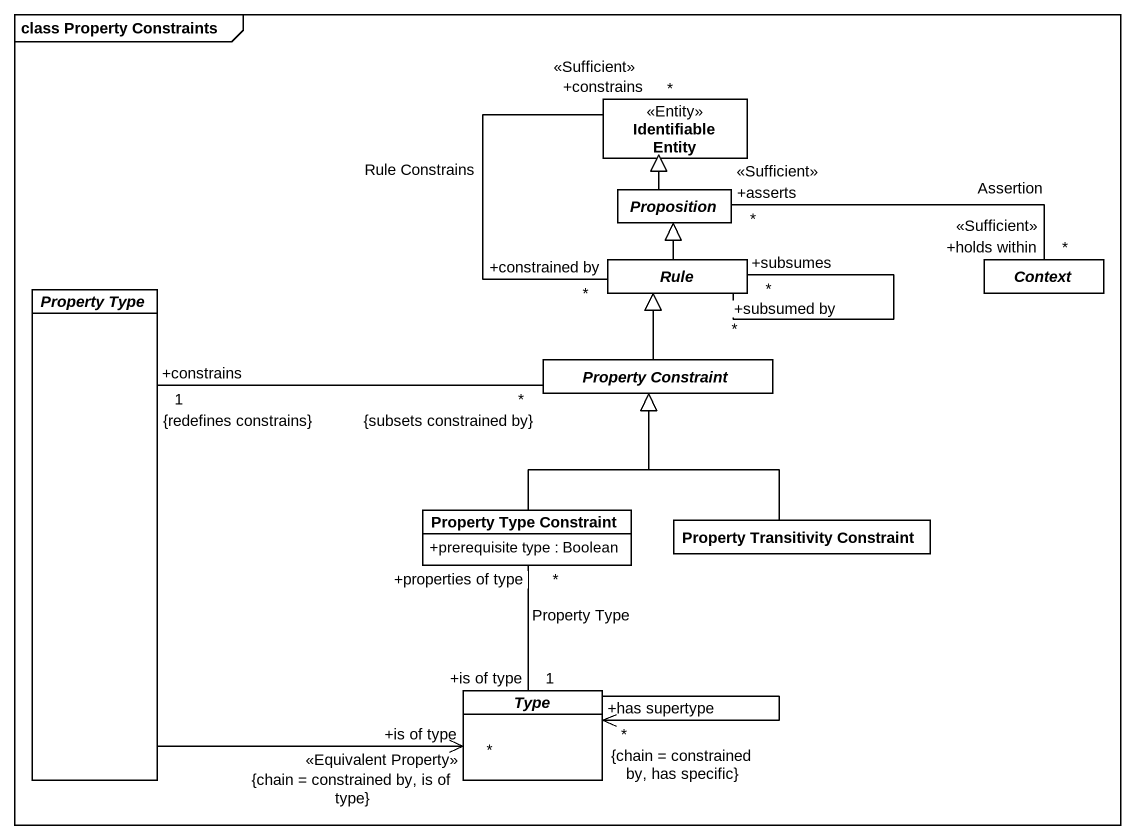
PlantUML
@startuml
mainframe class Property Constraints
hide circle
hide empty members
skinparam classAttributeIconSize 0
class "Identifiable Entity" as Identifiable_Entity <<Entity>>
abstract class Proposition
abstract class Rule
abstract class Context
abstract class "Property Type" as Property_Type
abstract class "Property Constraint" as Property_Constraint
class "Property Type Constraint" as Property_Type_Constraint {
  +prerequisite type : Boolean
}
class "Property Transitivity Constraint" as Property_Transitivity
abstract class Type
Proposition -up-|> Identifiable_Entity
Rule "+constrained by\n*" -up- "+constrains\n*\n<<Sufficient>>" Identifiable_Entity : Rule Constrains
Rule -up-|> Proposition
Rule "+subsumed by\n*" -- "+subsumes\n*" Rule
Context "+holds within\n*\n<<Sufficient>>" -left- "+asserts\n*\n<<Sufficient>>" Proposition : Assertion
Property_Type -right-> "+is of type\n<<Equivalent Property>>\n*\n{chain = constrained by, is of type}" Type
Property_Constraint -up-|> Rule
Property_Constraint "*\n{subsets constrained by}" -left- "+constrains\n1\n{redefines constrains}" Property_Type
Property_Type_Constraint -up-|> Property_Constraint
Property_Type_Constraint "+properties of type\n*" -- "+is of type\n1" Type : Property Type
Property_Transitivity -up-|> Property_Constraint
Type --> "+has supertype\n*\n{chain = constrained by, has specific}" Type
@enduml
